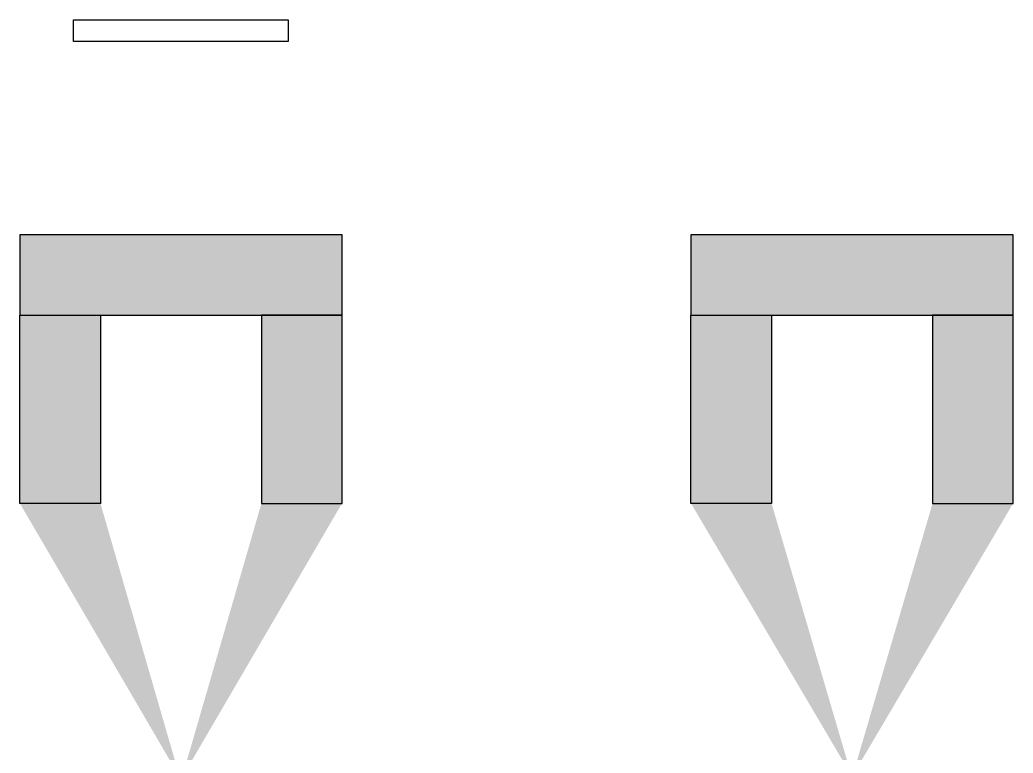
# Model space of a CAD drawing. Extents: x -200 to 7200, y -200 to 2100.
# Drawn here: x 3350 to 4275, y 1418 to 2100 of the extents above; entities that cross this region are included whole.
import ezdxf

# ---------------------------------------------------------------- set-up
doc = ezdxf.new("R2010")
doc.units = 0
doc.layers.add('GAP', color=1, linetype='continuous')

# ---------------------------------------------------------------- blocks, each defined once
blk = doc.blocks.new('YGGDRASILV1R3C3')
for points in [[(3350, 1900), (3350, 1825), (3650, 1825), (3650, 1900), (3350, 1900)], [(3975, 1900), (3975, 1825), (4275, 1825), (4275, 1900), (3975, 1900)], [(3425, 1825), (3425, 1650), (3350, 1650), (3350, 1825), (3425, 1825)], [(3575, 1825), (3575, 1650), (3650, 1650), (3650, 1825), (3575, 1825)], [(4050, 1825), (4050, 1650), (3975, 1650), (3975, 1825), (4050, 1825)], [(4200, 1825), (4200, 1650), (4275, 1650), (4275, 1825), (4200, 1825)]]:
    blk.add_lwpolyline(points)
for points in [[(3350, 1900), (3350, 1825), (3650, 1900), (3650, 1825)], [(3975, 1900), (3975, 1825), (4275, 1900), (4275, 1825)], [(3425, 1825), (3425, 1650), (3350, 1825), (3350, 1650)], [(3575, 1825), (3575, 1650), (3650, 1825), (3650, 1650)], [(4050, 1825), (4050, 1650), (3975, 1825), (3975, 1650)], [(4200, 1825), (4200, 1650), (4275, 1825), (4275, 1650)], [(3425, 1650), (3497.5, 1400), (3350, 1650), (3496, 1400)], [(3575, 1650), (3502.5, 1400), (3650, 1650), (3504, 1400)], [(4050, 1650), (4123.5, 1400), (3975, 1650), (4122.5, 1400)], [(4200, 1650), (4126.5, 1400), (4275, 1650), (4127.5, 1400)]]:
    blk.add_solid(points)
at = {"layer": 'gap'}
blk.add_lwpolyline([(3400, 2100), (3600, 2100), (3600, 2080), (3400, 2080), (3400, 2100)], dxfattribs=at)

msp = doc.modelspace()

# ---------------------------------------------------------------- block references
msp.add_blockref('YGGDRASILV1R3C3', (0, 0))

doc.saveas('drawing.dxf')
